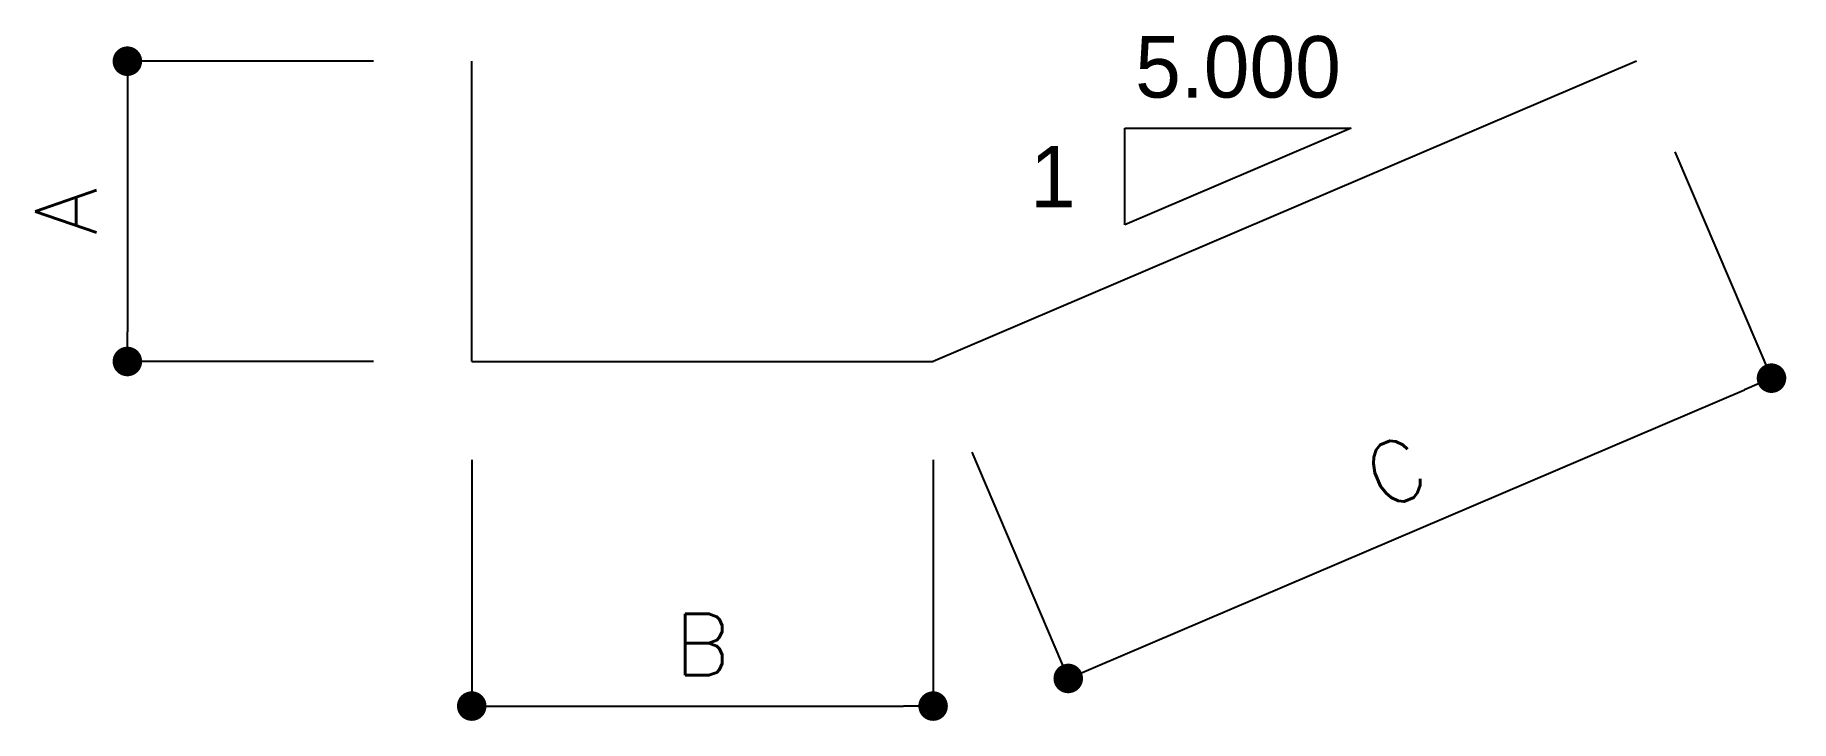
# Model space of a CAD drawing. Header units: millimetres. Extents: x -37.2 to 34.2, y -26.8 to 1.1.
import ezdxf
from ezdxf.enums import TextEntityAlignment as Align

# ---------------------------------------------------------------- set-up
doc = ezdxf.new("R2010")
doc.units = ezdxf.units.MM
doc.header["$LTSCALE"] = 500
doc.header["$MEASUREMENT"] = 0
doc.styles.add('GHS', font='djdg.shx', dxfattribs={"bigfont": 'ghs.shx'})
doc.styles.add('ROMANS', font='ROMANS.SHX')

# ---------------------------------------------------------------- blocks, each defined once
blk = doc.blocks.new('DOT')
at = {"color": 1}
blk.add_line((0, 0), (-1, 0), dxfattribs=at)
at = {"color": 7, "const_width": 0.5}
blk.add_lwpolyline([(-0.25, 0, 1), (0.25, 0, 1)], format="xyb", close=True, dxfattribs=at)

msp = doc.modelspace()

# ---------------------------------------------------------------- linework, layer by layer
at = {"color": 1}
for p, q in [((-23.421, 0), (-33.421, 0)), ((-33.421, -1.2), (-33.421, -10.999)), ((7.134, -2.727), (16.332, -2.727)), ((16.332, -2.727), (7.134, -6.652)), ((7.134, -6.652), (7.134, -2.727)), ((29.497, -3.679), (33.421, -12.877)), ((-23.421, -12.199), (-33.421, -12.199)), ((5.933, -24.605), (32.318, -13.348)), ((-19.421, -16.199), (-19.421, -26.199)), ((-0.664, -16.199), (-0.664, -26.199)), ((0.905, -15.878), (4.83, -25.076)), ((-18.221, -26.199), (-1.864, -26.199))]:
    msp.add_line(p, q, dxfattribs=at)
at = {"color": 6}
for p, q in [((-19.421, -12.199), (-19.421, 0)), ((27.927, 0), (-0.664, -12.199)), ((-19.421, -12.199), (-0.664, -12.199))]:
    msp.add_line(p, q, dxfattribs=at)

# ---------------------------------------------------------------- block references
at = {"color": 1, "yscale": 1.200000000011642, "zscale": 1.2}
for p, xscale, rotation in [((-33.421, 0), 1.200000000011642, 90), ((-33.421, -12.199), 1.200000000011642, 270), ((33.421, -12.877), 1.199999999996057, 23.10650186942043), ((4.83, -25.076), 1.199999999996057, 203.1065018694204), ((-19.421, -26.199), 1.200000000011642, 180)]:
    msp.add_blockref('DOT', p, dxfattribs=dict(at, xscale=xscale, rotation=rotation))
at = {"color": 1, "xscale": 1.200000000011642, "yscale": 1.200000000011642, "zscale": 1.2}
msp.add_blockref('DOT', (-0.664, -26.199), dxfattribs=at)

# ---------------------------------------------------------------- texts
at = {"color": 7, "style": 'GHS'}
msp.add_text('5.000', height=2.5, dxfattribs=at).set_placement((11.733, -0.227), align=Align.MIDDLE)
msp.add_text('1', height=2.5, dxfattribs=at).set_placement((5.134, -4.69), align=Align.MIDDLE_RIGHT)
at = {"color": 7, "char_height": 2.5, "attachment_point": 5, "style": 'ROMANS'}
for s, insert, rotation in [('\\A1;A', (-35.921, -6.1), 90), ('\\A1;C', (18.144, -16.677), 23.1065)]:
    msp.add_mtext(s, dxfattribs=dict(at, insert=insert, rotation=rotation))
at = {"color": 7, "insert": (-10.043, -23.699), "char_height": 2.5, "attachment_point": 5, "style": 'ROMANS'}
msp.add_mtext('\\A1;B', dxfattribs=at)

doc.saveas('drawing.dxf')
